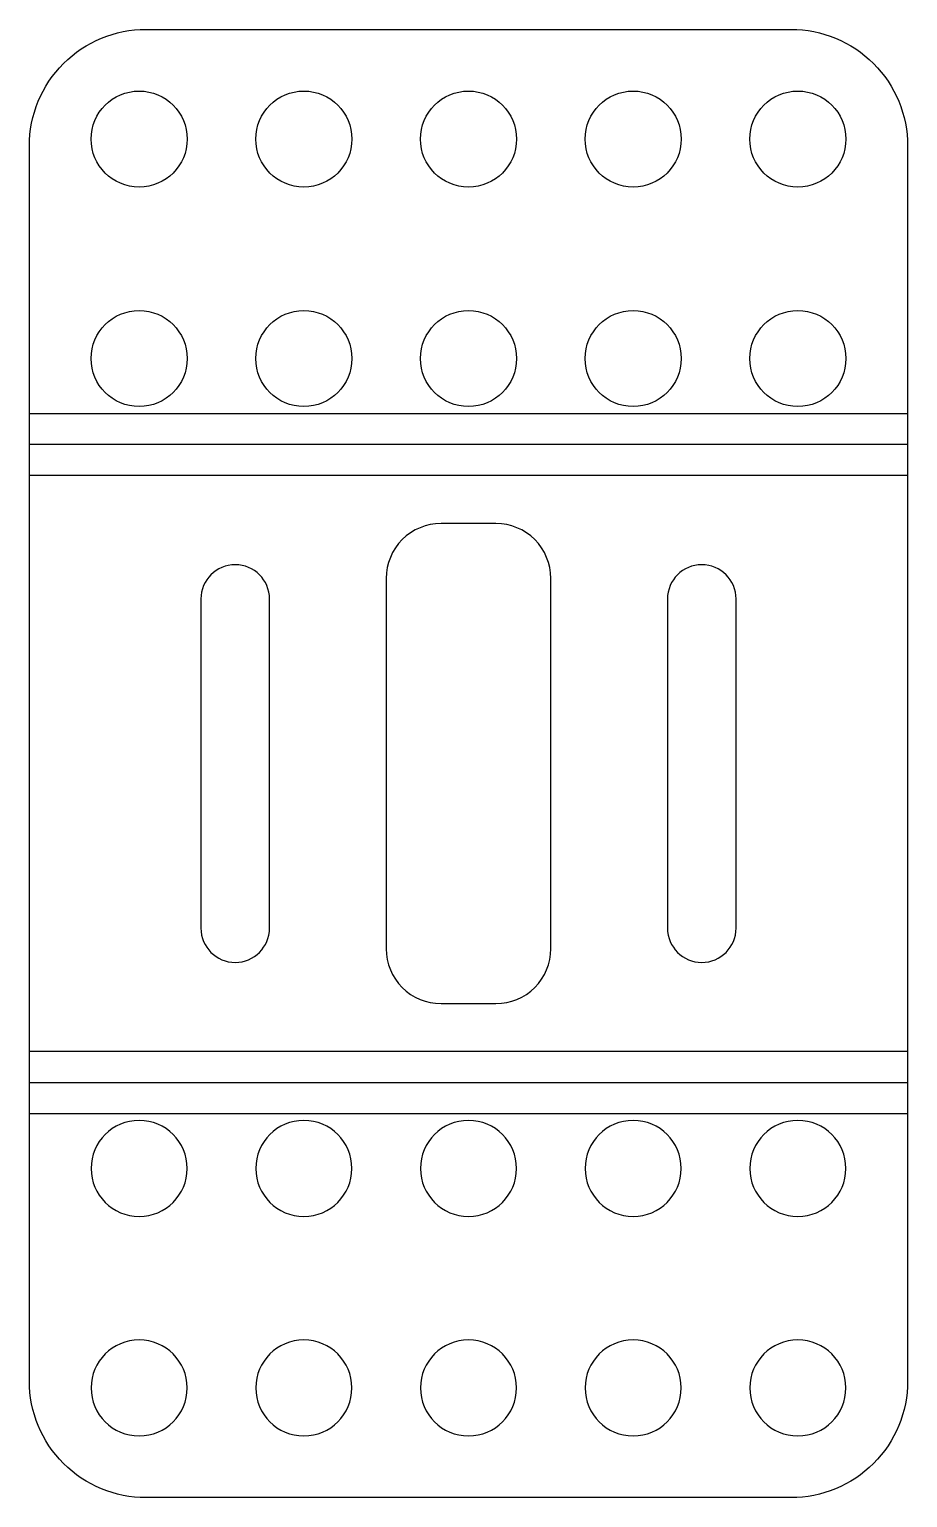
# Model space of a CAD drawing. Header units: millimetres. Extents: x -9 to 56, y 0 to 107.
import ezdxf

# ---------------------------------------------------------------- set-up
doc = ezdxf.new("R2010")
doc.units = ezdxf.units.MM

msp = doc.modelspace()

# ---------------------------------------------------------------- linework, layer by layer
at = {"layer": 'BEND'}
for p, q in [((55.5, 76.79), (-8.5, 76.79)), ((-8.5, 30.26), (55.5, 30.26))]:
    msp.add_line(p, q, dxfattribs=at)
at = {"layer": 'BEND_EXTENT'}
for p, q in [((-8.5, 79.05), (55.5, 79.05)), ((55.5, 74.52), (-8.5, 74.52)), ((55.5, 32.52), (-8.5, 32.52)), ((-8.5, 28), (55.5, 28))]:
    msp.add_line(p, q, dxfattribs=at)
at = {"layer": 'INTERIOR_PROFILES'}
for points in [[(25.5, 71.02), (21.5, 71.02, 0.414214), (17.5, 67.02), (17.5, 40.02, 0.414214), (21.5, 36.02), (25.5, 36.02, 0.414214), (29.5, 40.02), (29.5, 67.02, 0.414214)], [(9, 41.52), (9, 65.52, 1), (4, 65.52), (4, 41.52, 1)], [(43, 65.52, 1), (38, 65.52), (38, 41.52, 1), (43, 41.52)]]:
    msp.add_lwpolyline(points, format="xyb", close=True, dxfattribs=at)
for centre in [(-0.5, 99.05), (11.5, 99.05), (23.5, 99.05), (35.5, 99.05), (47.5, 99.05), (-0.5, 83.05), (11.5, 83.05), (23.5, 83.05), (35.5, 83.05), (47.5, 83.05)]:
    msp.add_circle(centre, 3.5, dxfattribs=at)
at = {"layer": 'INTERIOR_PROFILES', "extrusion": (0, 0, -1)}
for centre in [(0.5, 24), (-11.5, 24), (-23.5, 24), (-35.5, 24), (-47.5, 24), (0.5, 8), (-11.5, 8), (-23.5, 8), (-35.5, 8), (-47.5, 8)]:
    msp.add_circle(centre, 3.5, dxfattribs=at)
at = {"layer": 'OUTER_PROFILES'}
msp.add_lwpolyline([(47, 0), (0, 0, -0.414214), (-8.5, 8.5), (-8.5, 98.55, -0.414214), (0, 107.05), (47, 107.05, -0.414214), (55.5, 98.55), (55.5, 8.5, -0.414214)], format="xyb", close=True, dxfattribs=at)

doc.saveas('drawing.dxf')
